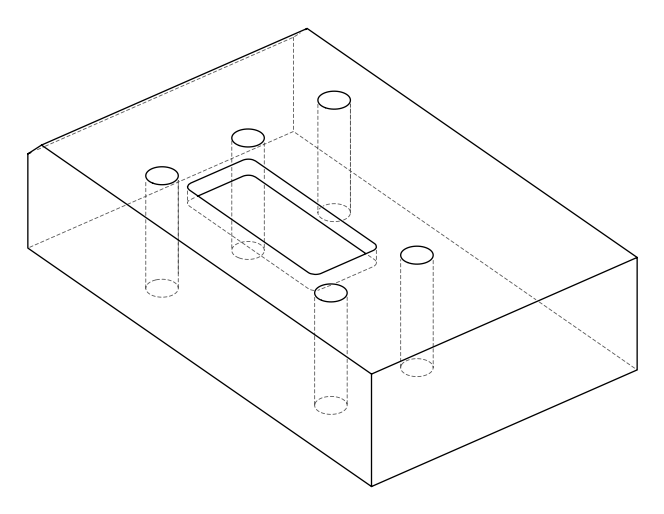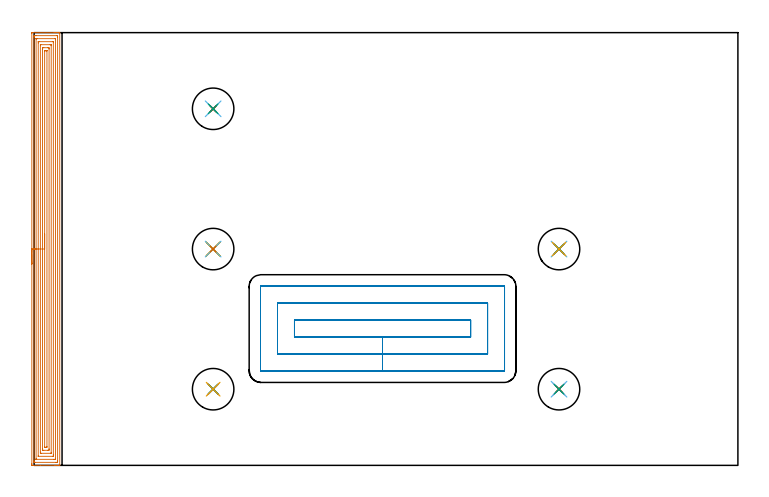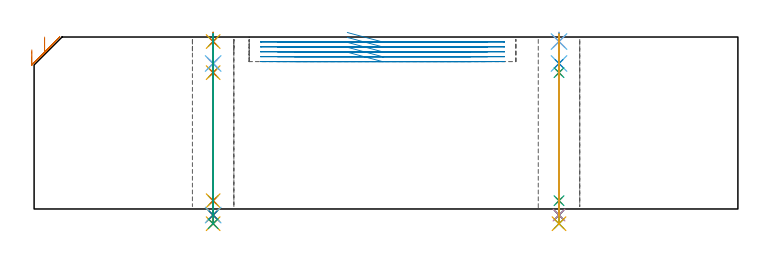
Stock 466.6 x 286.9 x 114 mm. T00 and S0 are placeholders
(PLAN: 27 operations, 22 tool changes, 35.9 min)
(1 AREA_MILL | FG_CHAMFER_SURFACE | UGT0205_001 | 16.36 min | 49090 mm3)
(2 MILL_RECTANGULAR_POCKET | POCKET_RECTANGULAR_STRAIGHT | UGT0201_133 | Follow Part, ap 3.75, ae 75% | 11.12 min | 204989 mm3)
(3 SPOT_DRILL | STEP1HOLE | NXT0321_9005460120000 | 0.05 min | 196 mm3)
(4 SPOT_DRILL_1 | STEP1HOLE_1 | NXT0321_9005460120000 | 0.05 min | 170 mm3)
(5 SPOT_DRILL_2 | STEP1HOLE_2 | NXT0321_9005460120000 | 0.05 min | 159 mm3)
(6 SPOT_DRILL_3 | STEP1HOLE_3 | NXT0321_9005460120000 | 0.05 min | 206 mm3)
(7 SPOT_DRILL_4 | STEP1HOLE_4 | NXT0321_9005460120000 | 0.05 min | 176 mm3)
(8 DRILL_BLIND_HOLE_INTO_CENTER | STEP1HOLE | NXT0301_088 | 0.08 min | 1552 mm3)
(9 GUN_DRILL_THROUGH_HOLE | STEP1HOLE | UGT0307_008 | 0.57 min | 9258 mm3)
(10 DRILL_TO_ENLARGE_THROUGH_HOLE | STEP1HOLE | NXT0301_104 | 0.48 min | 6517 mm3)
(11 DRILL_TO_ENLARGE_THROUGH_HOLE_1 | STEP1HOLE | UGT0301_390 | 0.5 min | 50139 mm3)
(12 DRILL_BLIND_HOLE_INTO_CENTER_1 | STEP1HOLE_1 | NXT0301_088 | 0.08 min | 1530 mm3)
(13 GUN_DRILL_THROUGH_HOLE_1 | STEP1HOLE_1 | UGT0307_008 | 0.57 min | 9260 mm3)
(14 DRILL_TO_ENLARGE_THROUGH_HOLE_2 | STEP1HOLE_1 | NXT0301_104 | 0.48 min | 6529 mm3)
(15 DRILL_TO_ENLARGE_THROUGH_HOLE_3 | STEP1HOLE_1 | UGT0301_390 | 0.5 min | 50115 mm3)
(16 DRILL_BLIND_HOLE_INTO_CENTER_2 | STEP1HOLE_2 | NXT0301_088 | 0.08 min | 1578 mm3)
(17 GUN_DRILL_THROUGH_HOLE_2 | STEP1HOLE_2 | UGT0307_008 | 0.57 min | 9255 mm3)
(18 DRILL_TO_ENLARGE_THROUGH_HOLE_4 | STEP1HOLE_2 | NXT0301_104 | 0.48 min | 6490 mm3)
(19 DRILL_TO_ENLARGE_THROUGH_HOLE_5 | STEP1HOLE_2 | UGT0301_390 | 0.5 min | 50154 mm3)
(20 DRILL_BLIND_HOLE_INTO_CENTER_3 | STEP1HOLE_3 | NXT0301_088 | 0.08 min | 1567 mm3)
(21 GUN_DRILL_THROUGH_HOLE_3 | STEP1HOLE_3 | UGT0307_008 | 0.57 min | 9220 mm3)
(22 DRILL_TO_ENLARGE_THROUGH_HOLE_6 | STEP1HOLE_3 | NXT0301_104 | 0.48 min | 6522 mm3)
(23 DRILL_TO_ENLARGE_THROUGH_HOLE_7 | STEP1HOLE_3 | UGT0301_390 | 0.5 min | 50154 mm3)
(24 DRILL_BLIND_HOLE_INTO_CENTER_4 | STEP1HOLE_4 | NXT0301_088 | 0.08 min | 1536 mm3)
(25 GUN_DRILL_THROUGH_HOLE_4 | STEP1HOLE_4 | UGT0307_008 | 0.57 min | 9248 mm3)
(26 DRILL_TO_ENLARGE_THROUGH_HOLE_8 | STEP1HOLE_4 | NXT0301_104 | 0.48 min | 6514 mm3)
(27 DRILL_TO_ENLARGE_THROUGH_HOLE_9 | STEP1HOLE_4 | UGT0301_390 | 0.5 min | 50174 mm3)
(TOOL UGT0205_001 | Chamfer Mill 20 x 3 x 45 deg. | D20 FL50 Z2)
(TOOL UGT0201_133 | Carbide End Mill 15.0 | D15 FL30 Z4)
(TOOL NXT0321_9005460120000 | NC Spot Drill, 142deg, 12mm, Carbide, Uncoated | D12 PA142 FL30 Z2)
(TOOL NXT0301_088 | Carbide Drill 11.7mm [860.1-1170-035A1-MM 2214] | D11.7 PA140 FL55 Z2)
(TOOL UGT0307_008 | Gun Drill 11 mm | D11 PA130 FL24 Z1)
(TOOL NXT0301_104 | Carbide Drill 14mm [860.1-1400-112A1-MM 2214] | D14 PA140 FL123 Z2)
(TOOL UGT0301_390 | Twist Drill 27.5 mm | D27.5 PA118 FL165 Z2)
(OP 1 AREA_MILL)
G17 G21 G94 G90
T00 M6
G54
G17 G0 G90 X-1.5 Y133.45 S1061 M3
G43 Z124. H0
Z105.5
G94 G1 Y133.488 Z104.628 F250.
Y133.602 Z103.764
Y133.791 Z102.912
Y134.053 Z102.08
Y134.387 Z101.274
Y134.79 Z100.5
Y135.258 Z99.764
Y135.79 Z99.072
Y136.379 Z98.429
Y137.022 Z97.84
Y137.714 Z97.308
Y138.45 Z96.84
Y139.224 Z96.437
Y140.03 Z96.103
Y140.862 Z95.841
Y141.714 Z95.652
Y142.578 Z95.538
Y143.45 Z95.5
Y286.29
X-1.495 Y286.74 Z95.503
X-1.492 Y286.89 Z95.506
X-1.337 Y286.9 Z95.66
X13.314 Z110.309
X13.916 Z110.91
X14.474 Z111.471
X14.796 Z111.792
X15.355 Z112.351
X15.677 Z112.672
X16.321 Z113.321
X16.677 Z113.676
X16.999 Y286.896 Z113.99
X17. Y286.895
Y286.737 Z114.
Y0.163
Y0.005 Z113.99
X16.999 Y0.004
X16.677 Y0. Z113.676
X16.321 Z113.321
X15.677 Z112.672
X14.474 Z111.471
X13.916 Z110.91
X4.227 Z101.224
X-0.456 Z96.541
X-1.058 Y0.002 Z95.939
X-1.267 Y0.004 Z95.731
X-1.492 Y0.01 Z95.506
X-1.495 Y0.167 Z95.503
X-1.499 Y0.61 Z95.501
X-1.5 Y1.058 Z95.5
Y143.45
X-0.086 Z96.914
Y283.612
X-0.084 Y284.411 Z96.916
X-0.083 Y284.505 Z96.917
X-0.069 Y284.89 Z96.931
X0.316 Y284.898 Z97.316
X0.704 Y284.899 Z97.704
X1.195 Y284.9 Z98.195
X14.796 Y284.899 Z111.796
X15.29 Y284.897 Z112.29
X15.492 Y284.89 Z112.492
X15.579 Y284.866 Z112.579
X15.584 Y284.599 Z112.584
X15.585 Y284.505 Z112.585
X15.586 Y283.705 Z112.586
Y3.288
X15.584 Y2.489 Z112.584
X15.582 Y2.395 Z112.582
X15.569 Y2.01 Z112.569
X15.184 Y2.002 Z112.184
X14.796 Y2.001 Z111.796
X14.305 Y2. Z111.305
X0.704 Y2.001 Z97.704
X0.21 Y2.003 Z97.21
X0.008 Y2.01 Z97.008
X-0.079 Y2.034 Z96.921
X-0.084 Y2.301 Z96.916
X-0.085 Y2.395 Z96.915
X-0.086 Y3.195 Z96.914
Y143.45
X1.328 Z98.328
X1.329 Y282.719 Z98.329
X1.33 Y282.849 Z98.33
X1.333 Y282.88 Z98.333
X1.334 Y282.888 Z98.334
X1.348 Y282.892 Z98.348
X1.408 Y282.898 Z98.408
X1.584 Y282.899 Z98.584
X2.287 Y282.9 Z99.287
X13.916 Y282.899 Z110.916
X14.094 Y282.896 Z111.094
X14.144 Y282.892 Z111.144
X14.165 Y282.888 Z111.165
X14.167 Y282.874 Z111.167
X14.17 Y282.806 Z111.17
X14.171 Y282.719 Z111.171
X14.172 Y282.46 Z111.172
X14.171 Y4.181 Z111.171
X14.17 Y4.051 Z111.17
X14.167 Y4.02 Z111.167
X14.166 Y4.012 Z111.166
X14.152 Y4.008 Z111.152
X14.092 Y4.002 Z111.092
X13.916 Y4.001 Z110.916
X13.213 Y4. Z110.213
X1.584 Y4.001 Z98.584
X1.406 Y4.004 Z98.406
X1.356 Y4.009 Z98.356
X1.335 Y4.012 Z98.335
X1.333 Y4.026 Z98.333
X1.33 Y4.094 Z98.33
X1.329 Y4.181 Z98.329
Y4.44
X1.328 Y143.45 Z98.328
X2.743 Z99.743
Y280.041
X2.745 Y280.651 Z99.745
X2.748 Y280.856 Z99.748
X2.749 Y280.884 Z99.749
X2.765 Y280.89 Z99.765
X2.817 Y280.894 Z99.817
X2.922 Y280.898 Z99.922
X3.346 Y280.9 Z100.346
X12.582 Y280.899 Z109.582
X12.68 Y280.897 Z109.68
X12.729 Y280.893 Z109.729
X12.748 Y280.89 Z109.748
X12.75 Y280.878 Z109.75
X12.753 Y280.774 Z109.753
X12.757 Y280.323 Z109.757
Y6.859
X12.755 Y6.25 Z109.755
X12.752 Y6.044 Z109.752
X12.751 Y6.016 Z109.751
X12.735 Y6.01 Z109.735
X12.683 Y6.006 Z109.683
X12.578 Y6.002 Z109.578
X12.154 Y6. Z109.154
X2.918 Y6.001 Z99.918
X2.82 Y6.003 Z99.82
X2.771 Y6.007 Z99.771
X2.752 Y6.01 Z99.752
X2.75 Y6.022 Z99.75
X2.747 Y6.126 Z99.747
X2.743 Y6.577 Z99.743
Y143.45
X4.157 Z101.157
X4.158 Y278.54 Z101.158
X4.162 Y278.823 Z101.162
X4.164 Y278.893 Z101.164
X4.169 Y278.895 Z101.169
X4.187 Y278.898 Z101.187
X4.227 Y278.9 Z101.227
X4.472 Z101.472
X10.638 Z107.638
X11.273 Y278.897 Z108.273
X11.315 Y278.894 Z108.315
X11.332 Y278.891 Z108.332
X11.336 Y278.752 Z108.336
X11.342 Y278.468 Z108.342
X11.343 Y278.327 Z108.343
Y278.256
X11.342 Y8.361 Z108.342
X11.338 Y8.077 Z108.338
X11.336 Y8.007 Z108.336
X11.331 Y8.005 Z108.331
X11.313 Y8.002 Z108.313
X11.273 Y8.001 Z108.273
X11.028 Y8. Z108.028
X4.862 Z101.862
X4.227 Y8.003 Z101.227
X4.185 Y8.006 Z101.185
X4.168 Y8.009 Z101.168
X4.164 Y8.149 Z101.164
X4.158 Y8.432 Z101.158
X4.157 Y8.715 Z101.157
Y143.45
X5.571 Z102.571
Y276.
X5.574 Y276.47 Z102.574
X5.578 Y276.886 Z102.578
X5.988 Y276.894 Z102.988
X6.446 Y276.899 Z103.446
X9.088 Z106.088
X9.512 Y276.893 Z106.512
X9.922 Y276.883 Z106.922
X9.926 Y276.47 Z106.926
X9.928 Y276.047 Z106.928
Y10.9
X9.926 Y10.43 Z106.926
X9.922 Y10.014 Z106.922
X9.512 Y10.006 Z106.512
X9.054 Y10.001 Z106.054
X6.412 Z103.412
X5.988 Y10.007 Z102.988
X5.578 Y10.017 Z102.578
X5.574 Y10.43 Z102.574
X5.572 Y10.852 Z102.572
X5.571 Y143.45 Z102.571
X6.985 Z103.985
X6.986 Y274.566 Z103.986
X6.987 Y274.685 Z103.987
X6.992 Y274.869 Z103.992
X7.325 Y274.89 Z104.325
X7.539 Y274.899 Z104.539
X8.478 Z105.478
X8.495 Y274.896 Z105.495
X8.507 Y274.891 Z105.507
X8.511 Y274.867 Z105.511
X8.514 Y274.803 Z105.514
Y12.334
X8.513 Y12.215 Z105.513
X8.508 Y12.031 Z105.508
X8.175 Y12.01 Z105.175
X7.961 Y12.001 Z104.961
X7.023 Z104.023
X7.005 Y12.004 Z104.005
X6.993 Y12.01 Z103.993
X6.989 Y12.033 Z103.989
X6.986 Y12.097 Z103.986
X6.985 Y143.45 Z103.985
Y144.322 Z104.023
Y145.186 Z104.137
Y146.038 Z104.326
Y146.87 Z104.588
Y147.676 Z104.922
Y148.45 Z105.325
Y149.186 Z105.794
Y149.878 Z106.325
Y150.521 Z106.914
Y151.11 Z107.557
Y151.642 Z108.25
Y152.11 Z108.985
Y152.513 Z109.759
Y152.847 Z110.565
Y153.109 Z111.397
Y153.298 Z112.249
Y153.412 Z113.114
Y153.45 Z113.985
G0 Z124.
M5
M2
(OP 2 MILL_RECTANGULAR_POCKET)
G17 G21 G94 G90
T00 M6
G54
G17 G0 G90 X207.637 Y85. S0 M3
G43 Z124. H0
Z117.
G94 G1 X231. Z110.74 F250.
X289.4 F500.
Y96.4
X172.6
Y85.
X231.
Y73.75
X300.65
Y107.65
X161.35
Y73.75
X231.
Y62.5
X311.6
G3 X311.9 Y62.8 R0.3
G1 Y118.6
G3 X311.6 Y118.9 R0.3
G1 X150.4
G3 X150.1 Y118.6 R0.3
G1 Y62.8
G3 X150.4 Y62.5 R0.3
G1 X231.
X232.
G0 X207.637 Y85. Z113.74
G1 X231. Z107.48 F250.
X289.4 F500.
Y96.4
X172.6
Y85.
X231.
Y73.75
X300.65
Y107.65
X161.35
Y73.75
X231.
Y62.5
X311.6
G3 X311.9 Y62.8 R0.3
G1 Y118.6
G3 X311.6 Y118.9 R0.3
G1 X150.4
G3 X150.1 Y118.6 R0.3
G1 Y62.8
G3 X150.4 Y62.5 R0.3
G1 X231.
X232.
G0 X207.637 Y85. Z110.48
G1 X231. Z104.22 F250.
X289.4 F500.
Y96.4
X172.6
Y85.
X231.
Y73.75
X300.65
Y107.65
X161.35
Y73.75
X231.
Y62.5
X311.6
G3 X311.9 Y62.8 R0.3
G1 Y118.6
G3 X311.6 Y118.9 R0.3
G1 X150.4
G3 X150.1 Y118.6 R0.3
G1 Y62.8
G3 X150.4 Y62.5 R0.3
G1 X231.
X232.
G0 X207.637 Y85. Z107.22
G1 X231. Z100.96 F250.
X289.4 F500.
Y96.4
X172.6
Y85.
X231.
Y73.75
X300.65
Y107.65
X161.35
Y73.75
X231.
Y62.5
X311.6
G3 X311.9 Y62.8 R0.3
G1 Y118.6
G3 X311.6 Y118.9 R0.3
G1 X150.4
G3 X150.1 Y118.6 R0.3
G1 Y62.8
G3 X150.4 Y62.5 R0.3
G1 X231.
X232.
G0 X207.637 Y85. Z103.96
G1 X231. Z97.7 F250.
X289.4 F500.
Y96.4
X172.6
Y85.
X231.
Y73.75
X300.65
Y107.65
X161.35
Y73.75
X231.
Y62.5
X311.6
G3 X311.9 Y62.8 R0.3
G1 Y118.6
G3 X311.6 Y118.9 R0.3
G1 X150.4
G3 X150.1 Y118.6 R0.3
G1 Y62.8
G3 X150.4 Y62.5 R0.3
G1 X231.
X232.
G0 Z124.
M5
M2
(OP 3 SPOT_DRILL)
G17 G21 G94 G90
T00 M6
G54
G17 G0 G90 X118.7 Y50.5 S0 M3
G43 Z124. H0
G94 G81 G98 Z111. F250. R117.
G80
M5
M2
(OP 4 SPOT_DRILL_1)
G17 G21 G94 G90
T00 M6
G54
G17 G0 G90 X348. Y50.5 S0 M3
G43 Z124. H0
G94 G81 G98 Z111. F250. R117.
G80
M5
M2
(OP 5 SPOT_DRILL_2)
G17 G21 G94 G90
T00 M6
G54
G17 G0 G90 X118.7 Y143.4 S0 M3
G43 Z124. H0
G94 G81 G98 Z111. F250. R117.
G80
M5
M2
(OP 6 SPOT_DRILL_3)
G17 G21 G94 G90
T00 M6
G54
G17 G0 G90 X348. Y143.4 S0 M3
G43 Z124. H0
G94 G81 G98 Z111. F250. R117.
G80
M5
M2
(OP 7 SPOT_DRILL_4)
G17 G21 G94 G90
T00 M6
G54
G17 G0 G90 X118.7 Y236.4 S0 M3
G43 Z124. H0
G94 G81 G98 Z111. F250. R117.
G80
M5
M2
(OP 8 DRILL_BLIND_HOLE_INTO_CENTER)
G17 G21 G94 G90
T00 M6
G54
G17 G0 G90 X118.7 Y50.5 S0 M3
G43 Z124. H1
G94 G81 G98 Z96.45 F250. R116.
G80
M5
M2
(OP 9 GUN_DRILL_THROUGH_HOLE)
G17 G21 G94 G90
T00 M6
G54
G17 G0 G90 X118.7 Y50.5 M8
G43 Z124. H0
Z108.966
S716 M3
G94 G1 Z90.387 F125. M26
G4 X.084
Z5.5 F250.
G4 X.084
Z-4.065 F125.
G4 X.084
M5
M9
G0 Z108.966
Z124.
M2
(OP 10 DRILL_TO_ENLARGE_THROUGH_HOLE)
G17 G21 G94 G90
T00 M6
G54
G17 G0 G90 X118.7 Y50.5 S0 M3
G43 Z124. H1
G94 G73 G98 Z-4.048 F250. Q13.116 R116.
G80
M5
M2
(OP 11 DRILL_TO_ENLARGE_THROUGH_HOLE_1)
G17 G21 G94 G90
T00 M6
G54
G17 G0 G90 X118.7 Y50.5 S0 M3
G43 Z124. H0
G94 G73 G98 Z-9.762 F250. Q24.752 R116.
G80
M5
M2
(OP 12 DRILL_BLIND_HOLE_INTO_CENTER_1)
G17 G21 G94 G90
T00 M6
G54
G17 G0 G90 X348. Y50.5 S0 M3
G43 Z124. H1
G94 G81 G98 Z96.45 F250. R116.
G80
M5
M2
(OP 13 GUN_DRILL_THROUGH_HOLE_1)
G17 G21 G94 G90
T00 M6
G54
G17 G0 G90 X348. Y50.5 M8
G43 Z124. H0
Z108.966
S716 M3
G94 G1 Z90.387 F125. M26
G4 X.084
Z5.5 F250.
G4 X.084
Z-4.065 F125.
G4 X.084
M5
M9
G0 Z108.966
Z124.
M2
(OP 14 DRILL_TO_ENLARGE_THROUGH_HOLE_2)
G17 G21 G94 G90
T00 M6
G54
G17 G0 G90 X348. Y50.5 S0 M3
G43 Z124. H1
G94 G73 G98 Z-4.048 F250. Q13.116 R116.
G80
M5
M2
(OP 15 DRILL_TO_ENLARGE_THROUGH_HOLE_3)
G17 G21 G94 G90
T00 M6
G54
G17 G0 G90 X348. Y50.5 S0 M3
G43 Z124. H0
G94 G73 G98 Z-9.762 F250. Q24.752 R116.
G80
M5
M2
(OP 16 DRILL_BLIND_HOLE_INTO_CENTER_2)
G17 G21 G94 G90
T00 M6
G54
G17 G0 G90 X118.7 Y143.4 S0 M3
G43 Z124. H1
G94 G81 G98 Z96.45 F250. R116.
G80
M5
M2
(OP 17 GUN_DRILL_THROUGH_HOLE_2)
G17 G21 G94 G90
T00 M6
G54
G17 G0 G90 X118.7 Y143.4 M8
G43 Z124. H0
Z108.966
S716 M3
G94 G1 Z90.387 F125. M26
G4 X.084
Z5.5 F250.
G4 X.084
Z-4.065 F125.
G4 X.084
M5
M9
G0 Z108.966
Z124.
M2
(OP 18 DRILL_TO_ENLARGE_THROUGH_HOLE_4)
G17 G21 G94 G90
T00 M6
G54
G17 G0 G90 X118.7 Y143.4 S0 M3
G43 Z124. H1
G94 G73 G98 Z-4.048 F250. Q13.116 R116.
G80
M5
M2
(OP 19 DRILL_TO_ENLARGE_THROUGH_HOLE_5)
G17 G21 G94 G90
T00 M6
G54
G17 G0 G90 X118.7 Y143.4 S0 M3
G43 Z124. H0
G94 G73 G98 Z-9.762 F250. Q24.752 R116.
G80
M5
M2
(OP 20 DRILL_BLIND_HOLE_INTO_CENTER_3)
G17 G21 G94 G90
T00 M6
G54
G17 G0 G90 X348. Y143.4 S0 M3
G43 Z124. H1
G94 G81 G98 Z96.45 F250. R116.
G80
M5
M2
(OP 21 GUN_DRILL_THROUGH_HOLE_3)
G17 G21 G94 G90
T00 M6
G54
G17 G0 G90 X348. Y143.4 M8
G43 Z124. H0
Z108.966
S716 M3
G94 G1 Z90.387 F125. M26
G4 X.084
Z5.5 F250.
G4 X.084
Z-4.065 F125.
G4 X.084
M5
M9
G0 Z108.966
Z124.
M2
(OP 22 DRILL_TO_ENLARGE_THROUGH_HOLE_6)
G17 G21 G94 G90
T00 M6
G54
G17 G0 G90 X348. Y143.4 S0 M3
G43 Z124. H1
G94 G73 G98 Z-4.048 F250. Q13.116 R116.
G80
M5
M2
(OP 23 DRILL_TO_ENLARGE_THROUGH_HOLE_7)
G17 G21 G94 G90
T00 M6
G54
G17 G0 G90 X348. Y143.4 S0 M3
G43 Z124. H0
G94 G73 G98 Z-9.762 F250. Q24.752 R116.
G80
M5
M2
(OP 24 DRILL_BLIND_HOLE_INTO_CENTER_4)
G17 G21 G94 G90
T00 M6
G54
G17 G0 G90 X118.7 Y236.4 S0 M3
G43 Z124. H1
G94 G81 G98 Z96.45 F250. R116.
G80
M5
M2
(OP 25 GUN_DRILL_THROUGH_HOLE_4)
G17 G21 G94 G90
T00 M6
G54
G17 G0 G90 X118.7 Y236.4 M8
G43 Z124. H0
Z108.966
S716 M3
G94 G1 Z90.387 F125. M26
G4 X.084
Z5.5 F250.
G4 X.084
Z-4.065 F125.
G4 X.084
M5
M9
G0 Z108.966
Z124.
M2
(OP 26 DRILL_TO_ENLARGE_THROUGH_HOLE_8)
G17 G21 G94 G90
T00 M6
G54
G17 G0 G90 X118.7 Y236.4 S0 M3
G43 Z124. H1
G94 G73 G98 Z-4.048 F250. Q13.116 R116.
G80
M5
M2
(OP 27 DRILL_TO_ENLARGE_THROUGH_HOLE_9)
G17 G21 G94 G90
T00 M6
G54
G17 G0 G90 X118.7 Y236.4 S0 M3
G43 Z124. H0
G94 G73 G98 Z-9.762 F250. Q24.752 R116.
G80
M5
M2
